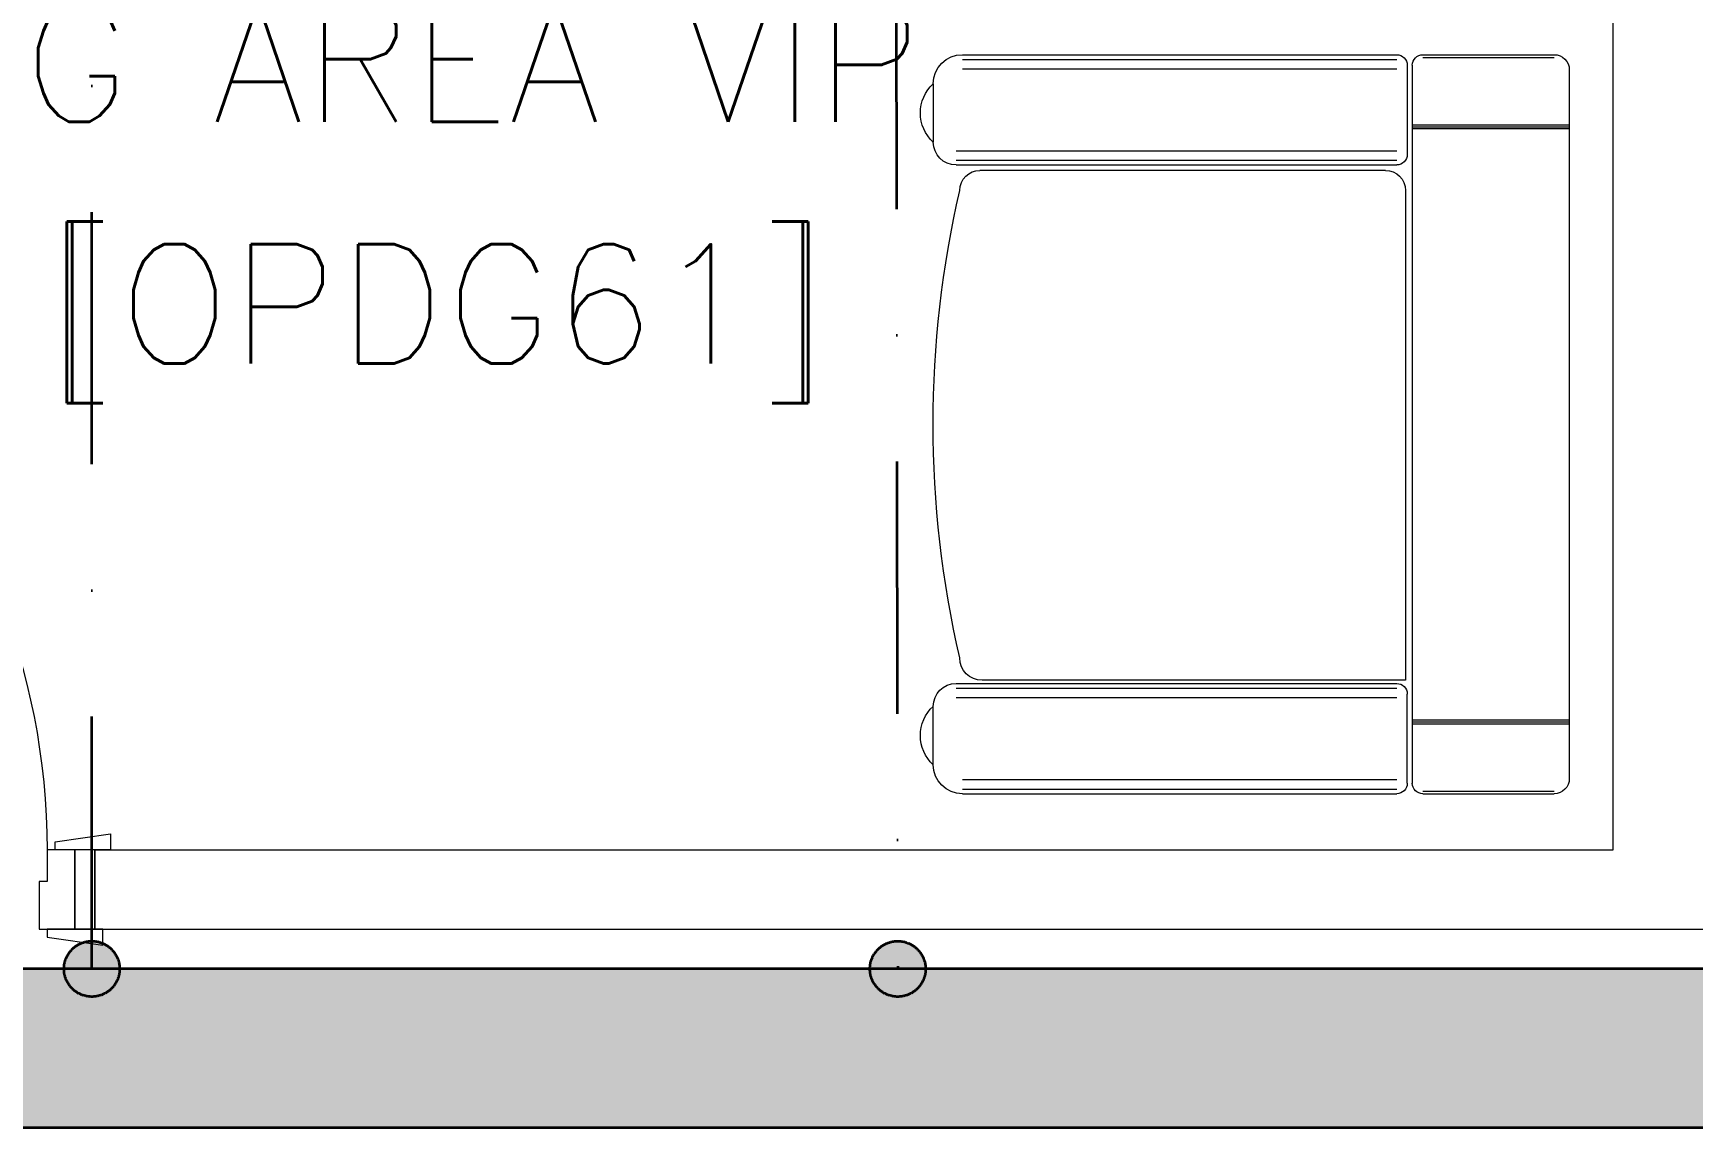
# Model space of a CAD drawing. Header units: inches. Extents: x -12418 to 242017, y -29325 to 19878.
# Drawn here: x 13530 to 15618, y -1197 to 180 of the extents above; entities that cross this region are included whole.
import ezdxf

# ---------------------------------------------------------------- set-up
doc = ezdxf.new("R2010")
doc.units = ezdxf.units.IN
doc.header["$LTSCALE"] = 25
doc.header["$MEASUREMENT"] = 0
doc.linetypes.add('DASHDOT', pattern=[25.4, 12.7, -6.35, 0, -6.35])
doc.linetypes.add('HIDDEN', pattern=[9.525, 6.35, -3.175])
doc.layers.get('0').update_dxf_attribs({"color": 8})
for name, color, linetype, lineweight in [('00-Ground Floor$0$72_EGR_BASE_TEXT', 252, 'Continuous', 5), ('00-Ground Floor$0$LOADING', 253, 'Continuous', 5), ('00-Ground Floor$0$Walls', 251, 'Continuous', 5), ('00-Ground Floor$0$Wooden Joinery', 251, 'Continuous', 5), ('E-LITE-CLNG-CNDT', 6, 'DASHDOT', 35), ('E-POWR-CLNG-CNDT', 6, 'DASHDOT', 35), ('E-POWR-FLOR-CNDT', 6, 'HIDDEN', 25), ('T-CABL-TRAY', 60, 'Continuous', 35)]:
    doc.layers.add(name, color=color, linetype=linetype, lineweight=lineweight)
doc.styles.add('00-Ground Floor$0$SIMPLEX', font='SIMPLEX.shx', dxfattribs={"height": 150})

# ---------------------------------------------------------------- blocks, each defined once
blk = doc.blocks.new('00-Ground Floor$0$A$C72370EFE')
at = {"layer": '00-Ground Floor$0$Wooden Joinery'}
for p, q in [((-0.01, -0.04), (-0.02, -0.04)), ((-0.01, -0.03), (-0.01, -0.07)), ((0, -0.03), (-0.01, -0.03)), ((0.04, -0.03), (0.05, -0.03)), ((0.05, -0.03), (0.05, -0.07)), ((0.05, -0.04), (0.06, -0.04)), ((-0.01, -0.06), (-0.02, -0.06)), ((0.05, -0.06), (0.06, -0.06)), ((-0.05, -0.07), (-0.05, -0.16)), ((-0.03, -0.07), (-0.03, -0.16)), ((0, -0.07), (-0.01, -0.07)), ((0.04, -0.07), (0.05, -0.07)), ((0.07, -0.07), (0.07, -0.16)), ((0.09, -0.07), (0.09, -0.16)), ((-0.01, -0.17), (-0.02, -0.17)), ((-0.01, -0.17), (-0.01, -0.19)), ((0.05, -0.17), (0.06, -0.17)), ((0.05, -0.17), (0.05, -0.19)), ((-0.01, -0.19), (-0.02, -0.19)), ((0.05, -0.19), (0.06, -0.19))]:
    blk.add_line(p, q, dxfattribs=at)
for centre, radius, start, end in [((-0.02, -0.07), 0.03, 90, 180), ((0.06, -0.07), 0.03, 0, 90), ((-0.02, -0.07), 0.01, 90, 180), ((0.06, -0.07), 0.01, 0, 90), ((-0.02, -0.16), 0.03, 180, 270), ((-0.02, -0.16), 0.01, 180, 270), ((0.06, -0.16), 0.01, 270, 0), ((0.06, -0.16), 0.03, 270, 0)]:
    blk.add_arc(centre, radius, start, end, dxfattribs=at)
blk = doc.blocks.new('00-Ground Floor$0$A$C5DAD61B4')
at = {"layer": '00-Ground Floor$0$Wooden Joinery'}
for points in [[(80, 959.1), (80, 969.1), (10, 979.1), (10, 959.1)], [(940, 959.1), (940, 969.1), (1010, 979.1), (1010, 959.1)], [(70, 859.1), (70, 849.1), (0, 839.1), (0, 859.1)], [(120, 859.1), (120, 0), (80, 0), (80, 859.1)], [(950, 859.1), (950, 849.1), (1020, 839.1), (1020, 859.1)]]:
    blk.add_lwpolyline(points, close=True, dxfattribs=at)
for points in [[(45, 859.1), (45, 959.1), (20, 959.1), (20, 859.1), (45, 859.1)], [(45, 859.1), (80, 859.1), (80, 899.1), (90, 899.1), (90, 959.1), (45, 959.1), (45, 859.1)], [(975, 859.1), (940, 859.1), (940, 899.1), (930, 899.1), (930, 959.1), (975, 959.1), (975, 859.1)], [(975, 859.1), (975, 959.1), (1000, 959.1), (1000, 859.1), (975, 859.1)]]:
    blk.add_lwpolyline(points, dxfattribs=at)
blk.add_arc((80, 859.1), 860, 272.666, 0, dxfattribs=at)
at = {"layer": '00-Ground Floor$0$Wooden Joinery', "xscale": 999.9999999998854, "yscale": 999.9999999998854, "zscale": 999.9999999998854, "rotation": 180}
blk.add_blockref('00-Ground Floor$0$A$C72370EFE', (120, 0), dxfattribs=at)
blk = doc.blocks.new('00-Ground Floor$0$single seat')
at = {"layer": '00-Ground Floor$0$LOADING'}
for p, q in [((-972558.1, -381684), (-972723.2, -381684)), ((-972558.1, -381687.4), (-972723.2, -381687.4)), ((-971978.9, -381684), (-972525.2, -381684)), ((-971978.9, -381689.9), (-972525.2, -381689.9)), ((-972742.2, -381703.1), (-972742.2, -382595.5)), ((-972544.8, -381697.3), (-972544.8, -382601.1)), ((-972538.5, -381697.3), (-972538.5, -381809.5)), ((-971978.9, -381701.7), (-972525.2, -381701.7)), ((-971942.2, -381720.6), (-971942.2, -381794)), ((-972544.8, -381772.1), (-972742.2, -381772.1)), ((-972544.8, -381774.6), (-972742.2, -381774.6)), ((-972544.8, -381777.1), (-972742.2, -381777.1)), ((-971971, -381805.1), (-972525.2, -381805.1)), ((-971971, -381816.9), (-972525.2, -381816.9)), ((-971971, -381822.8), (-972525.2, -381822.8)), ((-972001, -381829.5), (-972511, -381829.5)), ((-972536.4, -381854.9), (-972536.4, -382471.4)), ((-972536.4, -382471.4), (-972003.7, -382471.4)), ((-971971, -382475.4), (-972525.2, -382475.4)), ((-971971, -382481.3), (-972525.2, -382481.3)), ((-972538.5, -382600.9), (-972538.5, -382488.7)), ((-971971, -382493.1), (-972525.2, -382493.1)), ((-971942.2, -382577.6), (-971942.2, -382504.2)), ((-972544.8, -382521), (-972742.2, -382521)), ((-972544.8, -382523.6), (-972742.2, -382523.6)), ((-972544.8, -382526.1), (-972742.2, -382526.1)), ((-972558.1, -382610.8), (-972723.2, -382610.8)), ((-971978.9, -382596.4), (-972525.2, -382596.4)), ((-971978.9, -382608.3), (-972525.2, -382608.3)), ((-972558.1, -382614.2), (-972723.2, -382614.2)), ((-971978.9, -382614.2), (-972525.2, -382614.2))]:
    blk.add_line(p, q, dxfattribs=at)
for centre, radius, start, end in [((-972723.2, -381703.1), 19.1, 90, 180), ((-972558.1, -381697.3), 13.3, 0, 90), ((-972525.2, -381697.3), 13.3, 90, 180), ((-971978.9, -381720.6), 36.6, 0, 90), ((-971976, -381757.3), 49.9, 312.6462, 47.3538), ((-971971, -381794), 28.8, 270, 0), ((-972525.2, -381809.5), 13.3, 180, 270), ((-972511, -381854.9), 25.3, 90, 180), ((-972001, -381854.9), 25.3, 0, 90), ((-973252.2, -382149.1), 1310, 347.0217, 12.9783), ((-972003.7, -382443.3), 28.1, 270, 0), ((-972525.2, -382488.7), 13.3, 90, 180), ((-971971, -382504.2), 28.8, 0, 90), ((-971976, -382540.9), 49.9, 312.6462, 47.3538), ((-971978.9, -382577.6), 36.6, 270, 0), ((-972723.2, -382595.1), 19.1, 180, 270), ((-972558.1, -382600.9), 13.3, 270, 0), ((-972525.2, -382600.9), 13.3, 180, 270)]:
    blk.add_arc(centre, radius, start, end, dxfattribs=at)
blk = doc.blocks.new('00-Ground Floor')
at = {"layer": '00-Ground Floor$0$Walls'}
for p, q in [((15517.9, -847.4, 0), (15517.9, 2532.6, 0)), ((13607.9, -847.4, 0), (15517.9, -847.4, 0)), ((13607.9, -847.4, 0), (13607.9, -947.4, 0)), ((13607.9, -947.4, 0), (16752.9, -947.4, 0))]:
    blk.add_line(p, q, dxfattribs=at)
at = {"layer": '00-Ground Floor$0$LOADING', "xscale": -1}
blk.add_blockref('00-Ground Floor$0$single seat', (-957279.7, 381837.2), dxfattribs=at)
at = {"layer": '00-Ground Floor$0$Wooden Joinery', "xscale": -1, "rotation": 180}
blk.add_blockref('00-Ground Floor$0$A$C5DAD61B4', (12607.9, 11.6, 0), dxfattribs=at)
at = {"layer": '00-Ground Floor$0$72_EGR_BASE_TEXT', "char_height": 150, "attachment_point": 2, "style": '00-Ground Floor$0$SIMPLEX'}
for s, insert in [('WAITING AREA VIP', (13774.7, 218.9)), ('[OPDG61]', (14039, -85.4, 0))]:
    blk.add_mtext(s, dxfattribs=dict(at, insert=insert))
blk = doc.blocks.new('*U57')
at = {"lineweight": 0}
h = blk.add_hatch(dxfattribs=at)
h.set_pattern_fill('HEX', color=253, scale=8, angle=180, style=0)
h.set_pattern_definition([(180, (-22449.527, -3e-10), (6e-13, -43.99409), [25.4, -50.8]), (300, (-22449.527, -3e-10), (38.1, 21.997045), [25.4, -50.8]), (240, (-22474.927, -3e-10), (38.1, -21.997045), [25.4, -50.8])])
h.paths.add_polyline_path([(-14094.8, 200), (-14094.8, 0), (0, 0), (0, 200)])
at = {"color": 0}
for p, q in [((0, 200), (-14094.8, 200)), ((0, 0), (-14094.8, 0))]:
    blk.add_line(p, q, dxfattribs=at)
blk = doc.blocks.new('A$C767e6835')
at = {"layer": 'T-CABL-TRAY', "linetype": 'Continuous', "xscale": -1, "rotation": 180}
blk.add_blockref('*U57', (-751.8, 1850), dxfattribs=at)

msp = doc.modelspace()

# ---------------------------------------------------------------- hatches: boundary and pattern name
at = {"layer": 'E-POWR-CLNG-CNDT'}
h = msp.add_hatch(color=256, dxfattribs=at)
h.dxf.hatch_style = 1
h.paths.add_polyline_path([(13569.2, -997.4, 1), (13639.2, -997.4, 1)])
h = msp.add_hatch(color=256, dxfattribs=at)
h.dxf.hatch_style = 1
h.paths.add_polyline_path([(14582.9, -997.4, 1), (14652.9, -997.4, 1)])

# ---------------------------------------------------------------- linework, layer by layer
msp.add_lwpolyline([(13604.2, -997.4), (13604.2, 7736.1, -0.414214), (13679.2, 7811.1), (15154.1, 7811.1, 0.414214), (15229.1, 7886.1), (15229.1, 8322.6)], format="xyb", dxfattribs=at)
at = {"layer": 'E-POWR-CLNG-CNDT', "elevation": 0}
msp.add_lwpolyline([(14330.6, 2541.5), (14594.8, 2230, -0.177263), (14612.6, 2181.6), (14617.9, -997.4)], format="xyb", dxfattribs=at)
at = {"layer": 'E-POWR-CLNG-CNDT'}
for centre in [(13604.2, -997.4), (14617.9, -997.4, 0)]:
    msp.add_circle(centre, 35, dxfattribs=at)

# ---------------------------------------------------------------- block references
at = {"layer": 'E-LITE-CLNG-CNDT'}
msp.add_blockref('00-Ground Floor', (0, 0), dxfattribs=at)
at = {"layer": 'E-POWR-FLOR-CNDT'}
msp.add_blockref('A$C767e6835', (20099.5, -2847.4, 0), dxfattribs=at)

doc.saveas('drawing.dxf')
